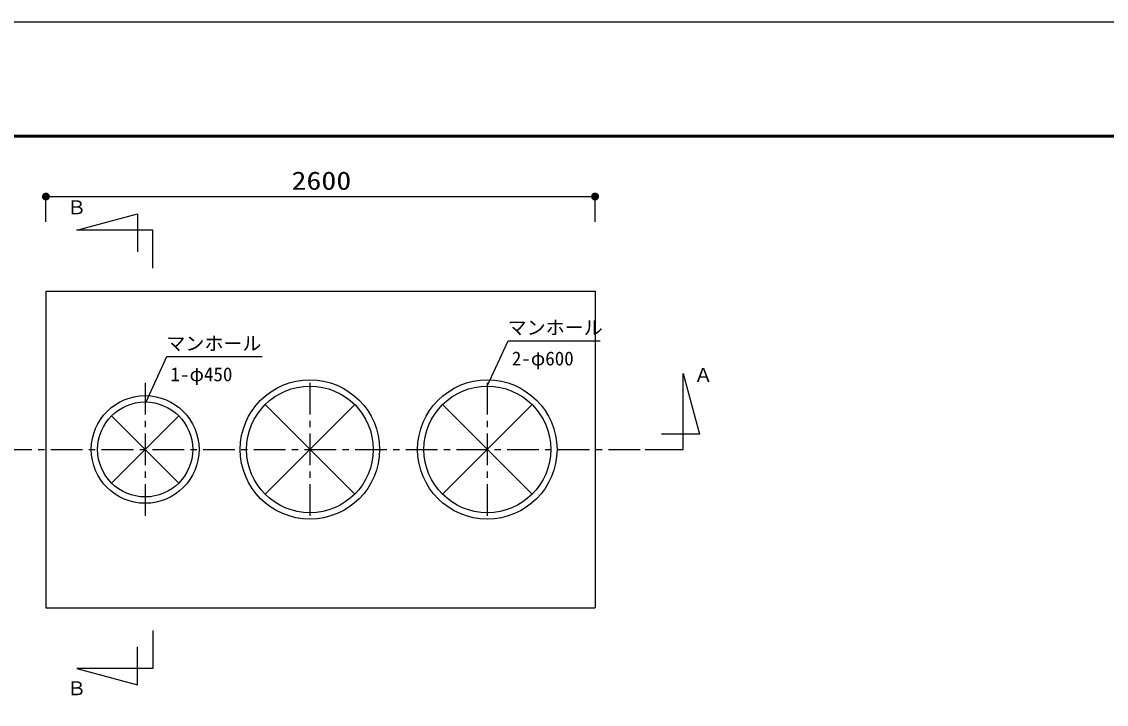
# Model space of a CAD drawing. Units: millimetres, scale not verified. Extents: x -22790 to 8910, y -6308 to 6308.
# Drawn here: x -6320 to -1185, y 3074 to 6308 of the extents above; entities that cross this region are included whole.
import ezdxf
from ezdxf.enums import TextEntityAlignment as Align

# ---------------------------------------------------------------- set-up
doc = ezdxf.new("R2010")
doc.units = ezdxf.units.MM
doc.header["$LTSCALE"] = 30
doc.linetypes.add('CHAIN1', pattern=[8, 5, -1, 1, -1])
for name, color, linetype, lineweight in [('0-2_空気管', 3, 'Continuous', 25), ('0-5_機器', 3, 'Continuous', 25), ('1-4_00クル-フ-6寸法', 132, 'Continuous', 25), ('1-7_図面枠', 7, 'Continuous', 25), ('1-8_Axis_waku', 7, 'Continuous', 25)]:
    doc.layers.add(name, color=color, linetype=linetype, lineweight=lineweight)
doc.styles.add('ＭＳ ゴシック', font='')
doc.styles.get('ＭＳ ゴシック').set_extended_font_data('MS Gothic')

msp = doc.modelspace()

# ---------------------------------------------------------------- linework, layer by layer
at = {"layer": '0-2_空気管'}
for p, q in [((-5771.86, 5396.63), (-5771.86, 5216.63)), ((-5699.86, 5139.46), (-5699.86, 5319.46)), ((-5167.93, 4069.17), (-4743.66, 4493.43)), ((-5167.93, 4493.43), (-4743.66, 4069.17)), ((-4327.93, 4069.17), (-3903.66, 4493.43)), ((-4327.93, 4493.43), (-3903.66, 4069.17)), ((-5894.9, 4440.4), (-5576.7, 4122.2)), ((-5894.9, 4122.2), (-5576.7, 4440.4)), ((-5699.86, 3423.14), (-5699.86, 3243.14)), ((-5771.86, 3165.97), (-5771.86, 3345.97))]:
    msp.add_line(p, q, dxfattribs=at)
at = {"layer": '0-2_空気管', "color": 4}
for p, q in [((-4115.79, 4581.3), (-4016.4, 4795.97)), ((-4016.4, 4795.97), (-3581.53, 4795.97)), ((-5731.81, 4506.26), (-5632.41, 4720.94)), ((-5632.41, 4720.94), (-5181.32, 4720.94))]:
    msp.add_line(p, q, dxfattribs=at)
at = {"layer": '0-2_空気管', "linetype": 'CHAIN1'}
for p, q in [((-5735.8, 4596.67), (-5735.8, 3963.59)), ((-4955.8, 4596.67), (-4955.8, 3963.59)), ((-4115.79, 4596.67), (-4115.79, 3963.59)), ((-6421.74, 4281.3), (-3352.23, 4281.3))]:
    msp.add_line(p, q, dxfattribs=at)
at = {"layer": '0-2_空気管'}
for points in [[(-5699.86, 5319.46), (-6059.86, 5319.46), (-5771.86, 5396.63)], [(-3368.38, 4281.43), (-3188.38, 4281.43), (-3188.38, 4641.43), (-3111.21, 4353.43), (-3291.21, 4353.43)], [(-5699.86, 3243.14), (-6059.86, 3243.14), (-5771.86, 3165.97)]]:
    msp.add_lwpolyline(points, dxfattribs=at)
for centre, radius in [((-4955.8, 4281.3), 330), ((-4955.8, 4281.3), 300), ((-4115.79, 4281.3), 330), ((-4115.79, 4281.3), 300), ((-5735.8, 4281.3), 255), ((-5735.8, 4281.3), 225)]:
    msp.add_circle(centre, radius, dxfattribs=at)
at = {"layer": '0-5_機器', "color": 2}
for p, q in [((-6205.79, 5031.3), (-3605.8, 5031.3)), ((-6205.79, 5031.3), (-6205.79, 3531.3)), ((-3605.8, 5031.3), (-3605.8, 3531.3)), ((-6205.79, 3531.3), (-3605.8, 3531.3))]:
    msp.add_line(p, q, dxfattribs=at)
at = {"layer": '1-4_00クル-フ-6寸法', "color": 4}
for p, q in [((-6205.79, 5359.26), (-6205.79, 5479.26)), ((-6205.79, 5479.26), (-3605.8, 5479.26)), ((-3605.8, 5359.26), (-3605.8, 5479.26))]:
    msp.add_line(p, q, dxfattribs=at)
at = {"layer": '1-4_00クル-フ-6寸法'}
for points in [[(-6205.79, 5479.26), (-6217.75, 5493.71), (-6215.84, 5495.09)], [(-6205.79, 5479.26), (-6215.84, 5495.09), (-6213.78, 5496.22)], [(-6205.79, 5479.26), (-6213.78, 5496.22), (-6211.59, 5497.09)], [(-6205.79, 5479.26), (-6211.59, 5497.09), (-6209.31, 5497.68)], [(-6205.79, 5479.26), (-6209.31, 5497.68), (-6206.97, 5497.97)], [(-6205.79, 5479.26), (-6206.97, 5497.97), (-6204.62, 5497.97)], [(-6205.79, 5479.26), (-6204.62, 5497.97), (-6202.28, 5497.68)], [(-6205.79, 5479.26), (-6202.28, 5497.68), (-6200, 5497.09)], [(-6205.79, 5479.26), (-6200, 5497.09), (-6197.81, 5496.22)], [(-6205.79, 5479.26), (-6197.81, 5496.22), (-6195.75, 5495.09)], [(-6205.79, 5479.26), (-6195.75, 5495.09), (-6193.84, 5493.71)], [(-3605.8, 5479.26), (-3617.75, 5493.71), (-3615.84, 5495.09)], [(-3605.8, 5479.26), (-3615.84, 5495.09), (-3613.78, 5496.22)], [(-3605.8, 5479.26), (-3613.78, 5496.22), (-3611.59, 5497.09)], [(-3605.8, 5479.26), (-3611.59, 5497.09), (-3609.31, 5497.68)], [(-3605.8, 5479.26), (-3609.31, 5497.68), (-3606.97, 5497.97)], [(-3605.8, 5479.26), (-3606.97, 5497.97), (-3604.62, 5497.97)], [(-3605.8, 5479.26), (-3604.62, 5497.97), (-3602.28, 5497.68)], [(-3605.8, 5479.26), (-3602.28, 5497.68), (-3600, 5497.09)], [(-3605.8, 5479.26), (-3600, 5497.09), (-3597.81, 5496.22)], [(-3605.8, 5479.26), (-3597.81, 5496.22), (-3595.75, 5495.09)], [(-3605.8, 5479.26), (-3595.75, 5495.09), (-3593.84, 5493.71)], [(-6205.79, 5479.26), (-6224.54, 5479.26), (-6224.4, 5481.61)], [(-6205.79, 5479.26), (-6224.4, 5476.91), (-6224.54, 5479.26)], [(-6205.79, 5479.26), (-6224.4, 5481.61), (-6223.96, 5483.92)], [(-6205.79, 5479.26), (-6223.96, 5474.6), (-6224.4, 5476.91)], [(-6205.79, 5479.26), (-6223.96, 5483.92), (-6223.23, 5486.16)], [(-6205.79, 5479.26), (-6223.23, 5472.36), (-6223.96, 5474.6)], [(-6205.79, 5479.26), (-6223.23, 5486.16), (-6222.23, 5488.29)], [(-6205.79, 5479.26), (-6222.23, 5470.23), (-6223.23, 5472.36)], [(-6205.79, 5479.26), (-6222.23, 5488.29), (-6220.96, 5490.28)], [(-6205.79, 5479.26), (-6220.96, 5468.24), (-6222.23, 5470.23)], [(-6205.79, 5479.26), (-6220.96, 5490.28), (-6219.46, 5492.09)], [(-6205.79, 5479.26), (-6219.46, 5466.42), (-6220.96, 5468.24)], [(-6205.79, 5479.26), (-6219.46, 5492.09), (-6217.75, 5493.71)], [(-6205.79, 5479.26), (-6217.75, 5464.81), (-6219.46, 5466.42)], [(-6205.79, 5479.26), (-6215.84, 5463.43), (-6217.75, 5464.81)], [(-6205.79, 5479.26), (-6213.78, 5462.29), (-6215.84, 5463.43)], [(-6205.79, 5479.26), (-6211.59, 5461.43), (-6213.78, 5462.29)], [(-6205.79, 5479.26), (-6209.31, 5460.84), (-6211.59, 5461.43)], [(-6205.79, 5479.26), (-6206.97, 5460.55), (-6209.31, 5460.84)], [(-6205.79, 5479.26), (-6204.62, 5460.55), (-6206.97, 5460.55)], [(-6205.79, 5479.26), (-6193.84, 5493.71), (-6192.13, 5492.09)], [(-6205.79, 5479.26), (-6192.13, 5492.09), (-6190.63, 5490.28)], [(-6205.79, 5479.26), (-6190.63, 5490.28), (-6189.36, 5488.29)], [(-6205.79, 5479.26), (-6189.36, 5488.29), (-6188.36, 5486.16)], [(-6205.79, 5479.26), (-6188.36, 5486.16), (-6187.63, 5483.92)], [(-6205.79, 5479.26), (-6187.63, 5483.92), (-6187.19, 5481.61)], [(-6205.79, 5479.26), (-6187.19, 5481.61), (-6187.04, 5479.26)], [(-6205.79, 5479.26), (-6202.28, 5460.84), (-6204.62, 5460.55)], [(-6205.79, 5479.26), (-6200, 5461.43), (-6202.28, 5460.84)], [(-6205.79, 5479.26), (-6197.81, 5462.29), (-6200, 5461.43)], [(-6205.79, 5479.26), (-6195.75, 5463.43), (-6197.81, 5462.29)], [(-6205.79, 5479.26), (-6193.84, 5464.81), (-6195.75, 5463.43)], [(-6205.79, 5479.26), (-6192.13, 5466.42), (-6193.84, 5464.81)], [(-6205.79, 5479.26), (-6190.63, 5468.24), (-6192.13, 5466.42)], [(-6205.79, 5479.26), (-6189.36, 5470.23), (-6190.63, 5468.24)], [(-6205.79, 5479.26), (-6188.36, 5472.36), (-6189.36, 5470.23)], [(-6205.79, 5479.26), (-6187.63, 5474.6), (-6188.36, 5472.36)], [(-6205.79, 5479.26), (-6187.19, 5476.91), (-6187.63, 5474.6)], [(-6205.79, 5479.26), (-6187.04, 5479.26), (-6187.19, 5476.91)], [(-3605.8, 5479.26), (-3624.55, 5479.26), (-3624.4, 5481.61)], [(-3605.8, 5479.26), (-3624.4, 5476.91), (-3624.55, 5479.26)], [(-3605.8, 5479.26), (-3624.4, 5481.61), (-3623.96, 5483.92)], [(-3605.8, 5479.26), (-3623.96, 5474.6), (-3624.4, 5476.91)], [(-3605.8, 5479.26), (-3623.96, 5483.92), (-3623.23, 5486.16)], [(-3605.8, 5479.26), (-3623.23, 5472.36), (-3623.96, 5474.6)], [(-3605.8, 5479.26), (-3623.23, 5486.16), (-3622.23, 5488.29)], [(-3605.8, 5479.26), (-3622.23, 5470.23), (-3623.23, 5472.36)], [(-3605.8, 5479.26), (-3622.23, 5488.29), (-3620.97, 5490.28)], [(-3605.8, 5479.26), (-3620.97, 5468.24), (-3622.23, 5470.23)], [(-3605.8, 5479.26), (-3620.97, 5490.28), (-3619.46, 5492.09)], [(-3605.8, 5479.26), (-3619.46, 5466.42), (-3620.97, 5468.24)], [(-3605.8, 5479.26), (-3619.46, 5492.09), (-3617.75, 5493.71)], [(-3605.8, 5479.26), (-3617.75, 5464.81), (-3619.46, 5466.42)], [(-3605.8, 5479.26), (-3615.84, 5463.43), (-3617.75, 5464.81)], [(-3605.8, 5479.26), (-3613.78, 5462.29), (-3615.84, 5463.43)], [(-3605.8, 5479.26), (-3611.59, 5461.43), (-3613.78, 5462.29)], [(-3605.8, 5479.26), (-3609.31, 5460.84), (-3611.59, 5461.43)], [(-3605.8, 5479.26), (-3606.97, 5460.55), (-3609.31, 5460.84)], [(-3605.8, 5479.26), (-3604.62, 5460.55), (-3606.97, 5460.55)], [(-3605.8, 5479.26), (-3593.84, 5493.71), (-3592.13, 5492.09)], [(-3605.8, 5479.26), (-3592.13, 5492.09), (-3590.63, 5490.28)], [(-3605.8, 5479.26), (-3590.63, 5490.28), (-3589.37, 5488.29)], [(-3605.8, 5479.26), (-3589.37, 5488.29), (-3588.36, 5486.16)], [(-3605.8, 5479.26), (-3588.36, 5486.16), (-3587.64, 5483.92)], [(-3605.8, 5479.26), (-3587.64, 5483.92), (-3587.19, 5481.61)], [(-3605.8, 5479.26), (-3587.19, 5481.61), (-3587.05, 5479.26)], [(-3605.8, 5479.26), (-3602.28, 5460.84), (-3604.62, 5460.55)], [(-3605.8, 5479.26), (-3600, 5461.43), (-3602.28, 5460.84)], [(-3605.8, 5479.26), (-3597.81, 5462.29), (-3600, 5461.43)], [(-3605.8, 5479.26), (-3595.75, 5463.43), (-3597.81, 5462.29)], [(-3605.8, 5479.26), (-3593.84, 5464.81), (-3595.75, 5463.43)], [(-3605.8, 5479.26), (-3592.13, 5466.42), (-3593.84, 5464.81)], [(-3605.8, 5479.26), (-3590.63, 5468.24), (-3592.13, 5466.42)], [(-3605.8, 5479.26), (-3589.37, 5470.23), (-3590.63, 5468.24)], [(-3605.8, 5479.26), (-3588.36, 5472.36), (-3589.37, 5470.23)], [(-3605.8, 5479.26), (-3587.64, 5474.6), (-3588.36, 5472.36)], [(-3605.8, 5479.26), (-3587.19, 5476.91), (-3587.64, 5474.6)], [(-3605.8, 5479.26), (-3587.05, 5479.26), (-3587.19, 5476.91)]]:
    msp.add_solid(points, dxfattribs=at)
at = {"layer": '1-7_図面枠'}
msp.add_lwpolyline([(-8910, -6307.5), (-8910, 6307.5), (8910, 6307.5), (8910, -6307.5)], close=True, dxfattribs=at)
at = {"layer": '1-8_Axis_waku'}
for p, q in [((-7778.4, 5769.9), (8408.4, 5769.9)), ((-7777.8, 5769.3), (8407.8, 5769.3)), ((-7777.2, 5768.7), (8407.2, 5768.7)), ((-7776.6, 5768.1), (8406.6, 5768.1)), ((-7776, 5767.5), (8406, 5767.5)), ((-7775.4, 5766.9), (8405.4, 5766.9)), ((-7774.8, 5766.3), (8404.8, 5766.3)), ((-7774.2, 5765.7), (8404.2, 5765.7)), ((-7773.6, 5765.1), (8403.6, 5765.1)), ((-7773, 5764.5), (8403, 5764.5)), ((-7772.4, 5763.9), (8402.4, 5763.9)), ((-7771.8, 5763.3), (8401.8, 5763.3)), ((-7771.2, 5762.7), (8401.2, 5762.7)), ((-7770.6, 5762.1), (8400.6, 5762.1)), ((-7770, 5761.5), (8400, 5761.5))]:
    msp.add_line(p, q, dxfattribs=at)

# ---------------------------------------------------------------- texts
at = {"layer": '0-2_空気管', "color": 4, "style": 'ＭＳ ゴシック'}
for s, p in [('Ｂ', (-6105.13, 5375.31)), ('マンホール', (-4019.41, 4805.69)), ('マンホール', (-5635.42, 4730.65)), ('2-φ600', (-3999.39, 4659.5)), ('1-φ450', (-5615.4, 4584.46)), ('Ａ', (-3138.05, 4580.98)), ('Ｂ', (-6105.13, 3097.29))]:
    msp.add_text(s, height=65.98, dxfattribs=at).set_placement(p, align=Align.BOTTOM_LEFT)
at = {"layer": '1-4_00クル-フ-6寸法', "color": 3, "style": 'ＭＳ ゴシック', "width": 1.2}
msp.add_text('2600', height=86.66, dxfattribs=at).set_placement((-5042.94, 5485.11), align=Align.BOTTOM_LEFT)

doc.saveas('drawing.dxf')
